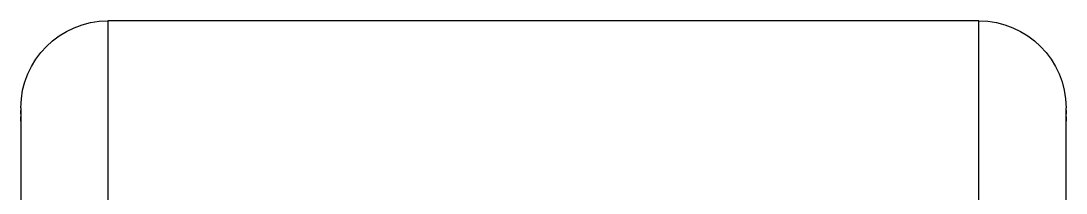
# Model space of a CAD drawing. Extents: x -3450 to 27857, y -1288 to 11880.
# Drawn here: x 1189.58 to 1196.18, y 999.65 to 1000.74 of the extents above; entities that cross this region are included whole.
import ezdxf

# ---------------------------------------------------------------- set-up
doc = ezdxf.new("R2010")
doc.units = 0
doc.layers.add('188K-SM-03-F20-MECH-EQ-Y2257103$0$18P7-PCWR-20.7-PIPE', color=6, linetype='Continuous')

# ---------------------------------------------------------------- blocks, each defined once
blk = doc.blocks.new('188K-SM-03-F20-MECH-EQ-Y2257103$0$18P7-多耳-蝶閥-300A-上視-捷流')
at = {"linetype": 'Continuous'}
for p, q in [((-231.042, 30), (-146.498, 30)), ((-236.042, -25), (-236.042, 25)), ((-236.042, 25), (-74.102, 25)), ((-74.102, -25), (-236.042, -25)), ((-146.498, -30), (-231.042, -30))]:
    blk.add_line(p, q, dxfattribs=at)
for centre, radius, start, end in [((-231.042, 25), 5, 90, 180), ((-230.694, 25.179), 4.821, 90.00166, 94.13528), ((-230.27, 25.195), 4.805, 90.00226, 95.06024), ((-231.042, -25), 5, 180, 270), ((-230.694, -25.179), 4.821, 265.86472, 269.99834), ((-230.27, -25.195), 4.805, 264.93976, 269.99774)]:
    blk.add_arc(centre, radius, start, end, dxfattribs=at)
blk = doc.blocks.new('188K-SM-03-F20-MECH-EQ-Y2257103$0$300A-捷流蝶閥+派肯法蘭-上視')
blk.add_blockref('188K-SM-03-F20-MECH-EQ-Y2257103$0$18P7-多耳-蝶閥-300A-上視-捷流', (0, 0))
blk = doc.blocks.new('188K-SM-03-F20-MECH-EQ-Y2257103$0$18P7-PCW-過濾桶配管')
at = {"layer": '188K-SM-03-F20-MECH-EQ-Y2257103$0$18P7-PCWR-20.7-PIPE', "xscale": 0.09999999999999992, "yscale": 0.09999999999999992, "zscale": 0.09999999999999992}
blk.add_blockref('188K-SM-03-F20-MECH-EQ-Y2257103$0$300A-捷流蝶閥+派肯法蘭-上視', (0, -271.327), dxfattribs=at)
blk = doc.blocks.new('188K-SM-03-F20-MECH-EQ-Y2257103')
at = {"layer": '188K-SM-03-F20-MECH-EQ-Y2257103$0$18P7-PCWR-20.7-PIPE', "xscale": -1.099104711986056, "yscale": 1.099104711986056, "zscale": 1.099104711986056, "rotation": 90}
blk.add_blockref('188K-SM-03-F20-MECH-EQ-Y2257103$0$18P7-PCW-過濾桶配管', (894.6611, 974.7965), dxfattribs=at)

msp = doc.modelspace()

# ---------------------------------------------------------------- block references
msp.add_blockref('188K-SM-03-F20-MECH-EQ-Y2257103', (0, 0))

doc.saveas('drawing.dxf')
